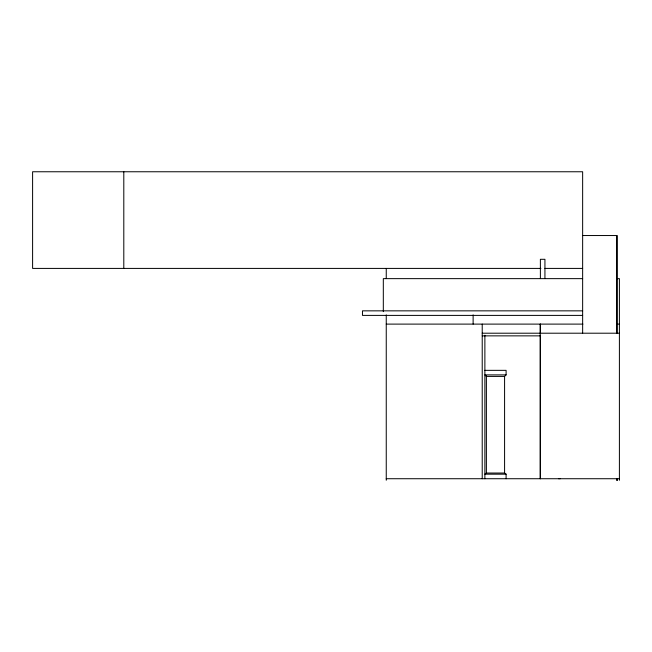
<?xml version="1.0" encoding="UTF-8"?>
<svg xmlns="http://www.w3.org/2000/svg" width="652" height="652" viewBox="0 0 652 652"><rect width="100%" height="100%" fill="white"/><g stroke="black" fill="none" stroke-linecap="round" stroke-linejoin="round"><path stroke-width="0.98" d="M504.583 473.417L504.583 376.408L506.099 374.892L506.099 370.344L484.876 370.344M506.099 474.175L504.583 473.034L486.392 473.034L484.876 474.175L506.099 474.175L506.099 478.723M582.643 235.535L617.126 235.535L617.126 333.205M540.924 268.412L32.6 268.412L32.6 171.761L582.643 171.761L582.643 333.205M544.933 268.412L582.643 268.412M582.643 278.64L383.319 278.64L383.319 311.615M616.751 278.64L619.4 278.64L619.4 480.239M582.643 310.849L362.471 310.849L362.471 315.397L582.643 315.397M386.253 324.109L582.937 324.109M617.371 324.109L619.4 324.109M482.219 333.205L619.4 333.205M482.219 335.861L540.198 335.861M506.099 374.892L484.876 374.892L486.392 376.408L504.583 376.408M386.253 478.723L619.4 478.723M560.467 478.658L558.568 478.723M617.257 478.723L617.257 480.239M617.102 478.723L617.102 480.239M616.751 235.535L616.751 333.205M616.751 478.723L616.751 480.239M544.933 278.518L544.933 259.3L540.386 259.3L540.386 278.518M540.386 324.109L540.386 333.27M540.386 335.299L540.386 478.723M540.198 324.109L540.198 478.723M486.392 375.625L486.392 473.034M484.876 335.242L484.876 478.723M482.219 324.109L482.219 478.723M473.124 314.875L473.124 324.109M386.253 268.412L386.253 278.559M386.253 314.875L386.253 480.239M123.798 171.761L123.798 268.412"/></g></svg>
